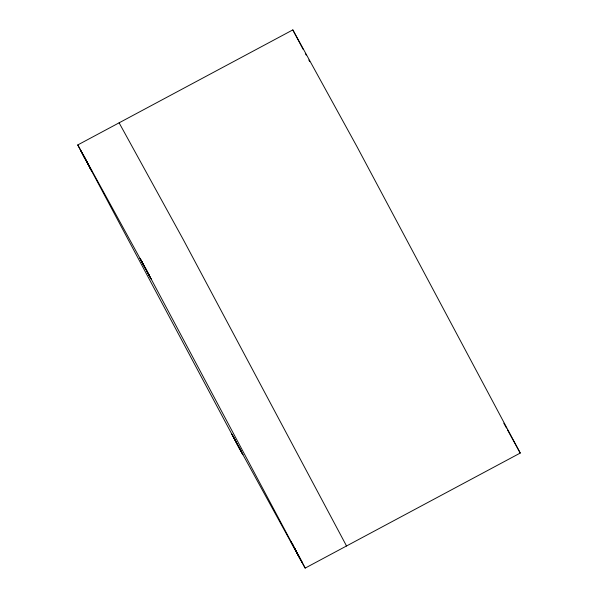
<?xml version="1.0" encoding="UTF-8"?>
<svg xmlns="http://www.w3.org/2000/svg" width="598" height="598" viewBox="0 0 598 598"><rect width="100%" height="100%" fill="white"/><g stroke="black" fill="none" stroke-linecap="round" stroke-linejoin="round"><path stroke-width="0.9" d="M237.742 445.218L77.755 144.948L292.826 29.9L356.871 146.458L520.245 453.052L305.174 568.1L238.273 446.16M520.245 453.052L507.396 429.708M119.114 122.822L183.167 239.379L346.534 545.974L346.249 545.473M77.755 144.948L144.656 266.887M503.808 423.182L506.499 428.078M142.302 262.544L141.517 261.117L145.187 268.061M84.049 156.728L85.036 158.522M87.106 162.402L83.227 155.091M87.891 163.837L88.878 165.631M143.124 264.181L144.111 265.983M144.895 267.411L149.56 276.156L148.775 274.729M146.966 271.29L147.953 273.092M89.7 167.268L90.485 168.703L86.815 161.752M233.377 436.884L241.42 451.931L237.742 444.987M293.237 545.772L292.452 544.344L296.122 551.289M234.984 439.956L235.971 441.75M238.826 447.065L239.813 448.866M294.052 547.409L295.046 549.211M295.831 550.638L300.495 559.392M297.901 554.525L298.888 556.319M143.273 264.309L140.037 258.343L147.504 272.217M239.656 448.739L242.9 454.704L235.425 440.831M146.42 270.386L151.04 278.93L148.775 274.609M236.516 442.662L231.897 434.111L234.154 438.439M143.49 264.645L146.099 269.586M294.5 548.284L301.975 562.165L290.964 541.571L293.229 545.892M88.429 164.764L80.962 150.883L91.965 171.477L89.7 167.148M236.83 443.462L239.447 448.403M303.134 49.305L292.826 29.9M305.331 53.424L306.206 55.068M308.837 60.009L309.719 61.654M145.194 267.829L305.174 568.1"/></g></svg>
